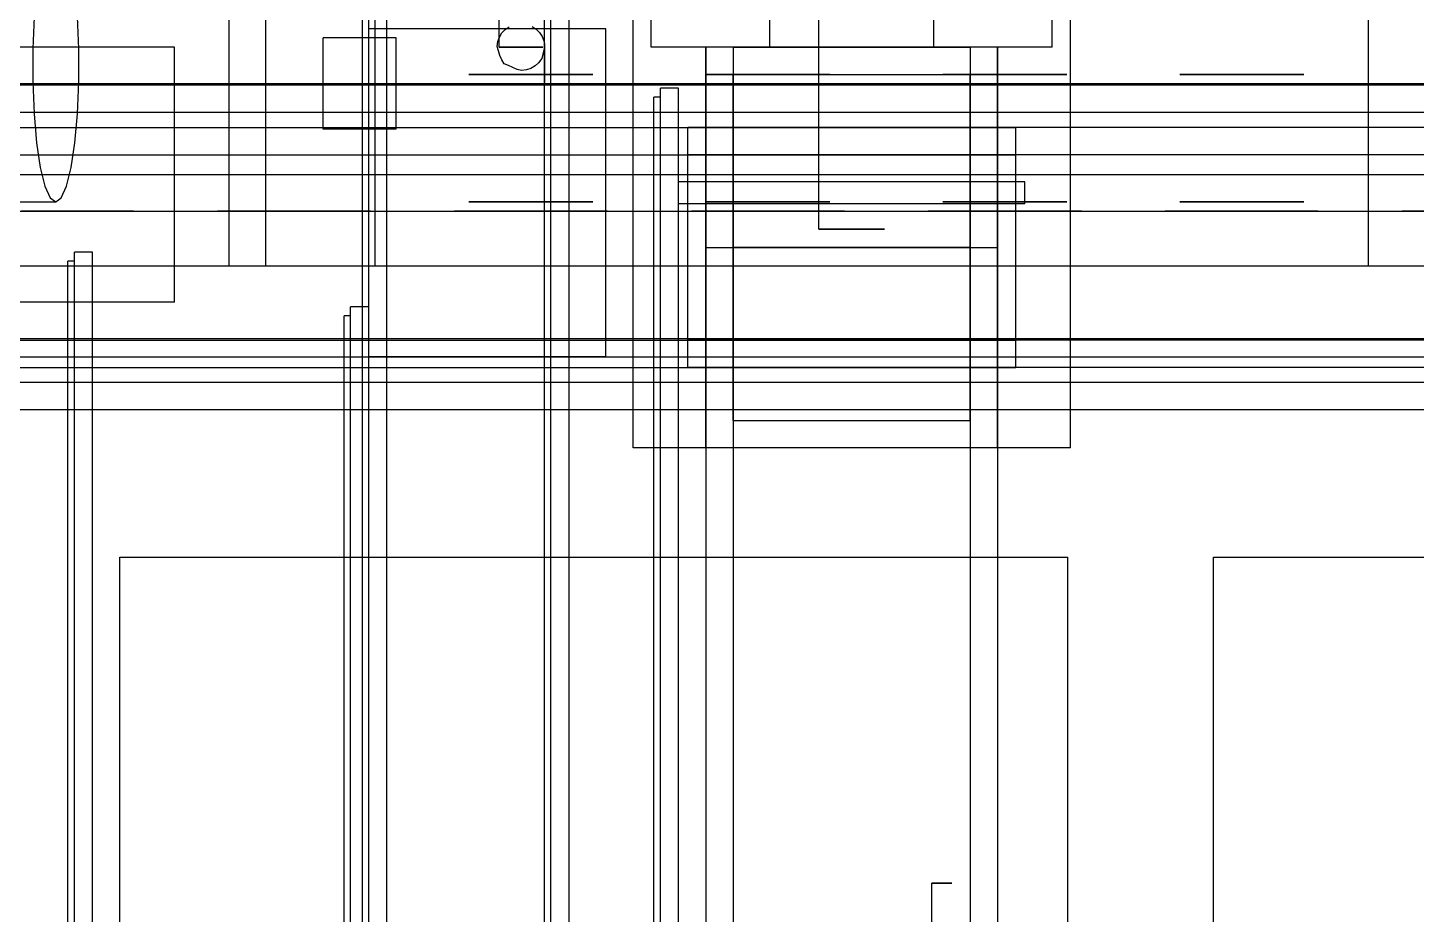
# Model space of a CAD drawing. Header units: millimetres. Extents: x -1355 to 669, y -1138 to 733.
# Drawn here: x -918.3 to -842.1, y 73.4 to 122.1 of the extents above; entities that cross this region are included whole.
import ezdxf

# ---------------------------------------------------------------- set-up
doc = ezdxf.new("R2010")
doc.units = ezdxf.units.MM
doc.layers.add('HIDDEN', color=8, linetype='Continuous')

msp = doc.modelspace()

# ---------------------------------------------------------------- linework, layer by layer
at = {"layer": 'HIDDEN'}
for points in [[(-899.548, 6.91), (-899.548, 200.75)], [(-899.548, 6.91), (-899.548, 200.75)], [(-898.548, 6.91), (-898.548, 200.75)], [(-898.548, 6.91), (-898.548, 200.75)], [(-899.898, 7.41), (-899.898, 200.25)], [(-899.898, 7.41), (-899.898, 200.25)], [(-899.898, 7.41), (-899.898, 200.25)], [(-899.898, 7.41), (-899.898, 200.25)], [(-899.898, 7.41), (-899.898, 200.25)], [(-899.898, 7.41), (-899.898, 200.25)], [(-899.548, 7.41), (-899.548, 200.25)], [(-899.548, 7.41), (-899.548, 200.25)], [(-899.548, 7.41), (-899.548, 200.25)], [(-899.548, 7.41), (-899.548, 200.25)], [(-899.548, 7.41), (-899.548, 200.25)], [(-899.548, 7.41), (-899.548, 200.25)], [(-905.198, 109), (-905.198, 173)], [(-905.198, 109), (-905.198, 173)], [(-905.198, 109), (-905.198, 173)], [(-905.198, 109), (-905.198, 173)], [(-899.198, 109), (-899.198, 173)], [(-899.198, 109), (-899.198, 173)], [(-899.198, 109), (-899.198, 173)], [(-899.198, 109), (-899.198, 173)], [(-844.698, 109), (-844.698, 161)], [(-844.698, 109), (-844.698, 161)], [(-844.698, 109), (-844.698, 161)], [(-844.698, 109), (-844.698, 161)], [(-884.048, 121), (-884.048, 147)], [(-884.048, 121), (-884.048, 147)], [(-862.048, 121), (-862.048, 147)], [(-862.048, 121), (-862.048, 147)], [(-892.398, 121), (-892.398, 135)], [(-877.548, 121), (-877.548, 130)], [(-877.548, 121), (-877.548, 130)], [(-868.548, 121), (-868.548, 130)], [(-868.548, 121), (-868.548, 130)], [(-907.198, 109), (-907.198, 129)], [(-907.198, 109), (-907.198, 129)], [(-889.548, 6.25), (-889.548, 128.75)], [(-889.548, 6.25), (-889.548, 128.75)], [(-888.548, 6.25), (-888.548, 128.75)], [(-888.548, 6.25), (-888.548, 128.75)], [(-889.898, 6.75), (-889.898, 128.25)], [(-889.898, 6.75), (-889.898, 128.25)], [(-889.898, 6.75), (-889.898, 128.25)], [(-889.898, 6.75), (-889.898, 128.25)], [(-889.898, 6.75), (-889.898, 128.25)], [(-889.898, 6.75), (-889.898, 128.25)], [(-889.548, 6.75), (-889.548, 128.25)], [(-889.548, 6.75), (-889.548, 128.25)], [(-889.548, 6.75), (-889.548, 128.25)], [(-889.548, 6.75), (-889.548, 128.25)], [(-889.548, 6.75), (-889.548, 128.25)], [(-889.548, 6.75), (-889.548, 128.25)], [(-885.048, 99), (-885.048, 127)], [(-885.048, 99), (-885.048, 127)], [(-874.848, 111), (-874.848, 127)], [(-861.048, 99), (-861.048, 127)], [(-861.048, 99), (-861.048, 127)], [(-917.912, 122.66), (-917.986, 120.904)], [(-915.455, 120.904), (-915.528, 122.66)], [(-889.898, 121.878), (-889.898, 123.337)], [(-886.548, 122), (-899.548, 122)], [(-899.548, 104), (-899.548, 122)], [(-886.548, 122), (-899.548, 122)], [(-899.548, 104), (-899.548, 122)], [(-892.241, 121.772), (-892.063, 121.965)], [(-892.063, 121.965), (-891.849, 122.119)], [(-890.58, 122.136), (-890.361, 121.988)], [(-890.361, 121.988), (-890.177, 121.799)], [(-886.548, 104), (-886.548, 122)], [(-886.548, 104), (-886.548, 122)], [(-898.048, 121.5), (-902.048, 121.5)], [(-902.048, 116.5), (-902.048, 121.5)], [(-898.048, 121.5), (-902.048, 121.5)], [(-902.048, 116.5), (-902.048, 121.5)], [(-898.048, 116.5), (-898.048, 121.5)], [(-898.048, 116.5), (-898.048, 121.5)], [(-892.498, 121.038), (-892.463, 121.298)], [(-892.463, 121.298), (-892.377, 121.546)], [(-892.377, 121.546), (-892.241, 121.772)], [(-890.177, 121.799), (-890.035, 121.577)], [(-890.035, 121.577), (-889.942, 121.333)], [(-889.942, 121.333), (-889.909, 121.167)], [(-889.909, 121.167), (-889.898, 121)], [(-889.898, 120.706), (-889.898, 121.878)], [(-910.198, 121), (-920.198, 121)], [(-910.198, 121), (-920.198, 121)], [(-917.986, 120.904), (-917.986, 119.096)], [(-915.455, 119.096), (-915.455, 120.904)], [(-910.198, 107), (-910.198, 121)], [(-910.198, 107), (-910.198, 121)], [(-892.431, 120.799), (-892.498, 121.038)], [(-892.351, 120.543), (-892.431, 120.799)], [(-892.364, 121), (-892.398, 121)], [(-892.398, 121), (-892.364, 121)], [(-892.261, 121), (-892.364, 121)], [(-892.364, 121), (-892.261, 121)], [(-892.253, 120.303), (-892.351, 120.543)], [(-892.097, 121), (-892.261, 121)], [(-892.261, 121), (-892.097, 121)], [(-891.88, 121), (-892.097, 121)], [(-892.097, 121), (-891.88, 121)], [(-891.624, 121), (-891.88, 121)], [(-891.88, 121), (-891.624, 121)], [(-891.343, 121), (-891.624, 121)], [(-891.624, 121), (-891.343, 121)], [(-891.054, 121), (-891.343, 121)], [(-891.343, 121), (-891.054, 121)], [(-890.773, 121), (-891.054, 121)], [(-891.054, 121), (-890.773, 121)], [(-890.517, 121), (-890.773, 121)], [(-890.773, 121), (-890.517, 121)], [(-890.3, 121), (-890.517, 121)], [(-890.517, 121), (-890.3, 121)], [(-890.136, 121), (-890.3, 121)], [(-890.3, 121), (-890.136, 121)], [(-890.057, 120.381), (-890.226, 120.143)], [(-890.033, 121), (-890.136, 121)], [(-890.136, 121), (-890.033, 121)], [(-889.975, 120.69), (-890.057, 120.381)], [(-889.998, 121), (-890.033, 121)], [(-890.033, 121), (-889.998, 121)], [(-889.898, 121), (-889.975, 120.69)], [(-889.898, 121), (-889.898, 119.169)], [(-889.898, 119.972), (-889.898, 120.706)], [(-862.048, 121), (-884.048, 121)], [(-862.048, 121), (-884.048, 121)], [(-881.048, 99), (-881.048, 121)], [(-865.048, 121), (-881.048, 121)], [(-881.048, 99), (-881.048, 121)], [(-865.048, 121), (-881.048, 121)], [(-881.048, 99), (-881.048, 121)], [(-865.048, 121), (-881.048, 121)], [(-881.048, 99), (-881.048, 121)], [(-865.048, 121), (-881.048, 121)], [(-881.048, 121), (-881.048, 38.8)], [(-865.048, 121), (-881.048, 121)], [(-881.048, 121), (-881.048, 38.8)], [(-865.048, 121), (-881.048, 121)], [(-879.548, 121), (-879.548, 38.8)], [(-879.548, 121), (-879.548, 38.8)], [(-879.548, 121), (-866.548, 121)], [(-879.548, 121), (-866.548, 121)], [(-868.548, 121), (-877.548, 121)], [(-868.548, 121), (-877.548, 121)], [(-866.548, 121), (-866.548, 38.8)], [(-866.548, 121), (-866.548, 38.8)], [(-865.048, 99), (-865.048, 121)], [(-865.048, 99), (-865.048, 121)], [(-865.048, 99), (-865.048, 121)], [(-865.048, 99), (-865.048, 121)], [(-865.048, 121), (-865.048, 38.8)], [(-865.048, 121), (-865.048, 38.8)], [(-892.118, 120.087), (-892.253, 120.303)], [(-891.884, 119.993), (-892.118, 120.087)], [(-891.643, 119.885), (-891.884, 119.993)], [(-891.399, 119.767), (-891.643, 119.885)], [(-891.158, 119.717), (-891.399, 119.767)], [(-890.898, 119.743), (-891.158, 119.717)], [(-890.648, 119.829), (-890.898, 119.743)], [(-890.421, 119.964), (-890.648, 119.829)], [(-890.226, 120.143), (-890.421, 119.964)], [(-889.898, 119.426), (-889.898, 119.972)], [(-803.198, 118.912), (-961.198, 118.912)], [(-803.198, 118.912), (-961.198, 118.912)], [(-947.198, 119), (-815.198, 119)], [(-947.198, 119), (-815.198, 119)], [(-947.198, 119), (-815.198, 119)], [(-947.198, 119), (-815.198, 119)], [(-917.986, 119.096), (-917.912, 117.34)], [(-915.528, 117.34), (-915.455, 119.096)], [(-894.048, 119.5), (-894.024, 119.5)], [(-894.024, 119.5), (-894.048, 119.5)], [(-894.024, 119.5), (-893.827, 119.5)], [(-893.827, 119.5), (-894.024, 119.5)], [(-893.827, 119.5), (-893.447, 119.5)], [(-893.447, 119.5), (-893.827, 119.5)], [(-893.447, 119.5), (-892.903, 119.5)], [(-892.903, 119.5), (-893.447, 119.5)], [(-892.903, 119.5), (-892.228, 119.5)], [(-892.228, 119.5), (-892.903, 119.5)], [(-892.228, 119.5), (-891.462, 119.5)], [(-891.462, 119.5), (-892.228, 119.5)], [(-891.462, 119.5), (-890.648, 119.5)], [(-890.648, 119.5), (-891.462, 119.5)], [(-889.835, 119.5), (-890.648, 119.5)], [(-890.648, 119.5), (-889.835, 119.5)], [(-889.898, 119.056), (-889.898, 119.426)], [(-889.898, 119.169), (-889.898, 119.056)], [(-889.068, 119.5), (-889.835, 119.5)], [(-889.835, 119.5), (-889.068, 119.5)], [(-888.394, 119.5), (-889.068, 119.5)], [(-889.068, 119.5), (-888.394, 119.5)], [(-887.85, 119.5), (-888.394, 119.5)], [(-888.394, 119.5), (-887.85, 119.5)], [(-887.469, 119.5), (-887.85, 119.5)], [(-887.85, 119.5), (-887.469, 119.5)], [(-887.273, 119.5), (-887.469, 119.5)], [(-887.469, 119.5), (-887.273, 119.5)], [(-887.248, 119.5), (-887.273, 119.5)], [(-887.273, 119.5), (-887.248, 119.5)], [(-881.048, 119.5), (-881.024, 119.5)], [(-881.024, 119.5), (-881.048, 119.5)], [(-881.024, 119.5), (-880.827, 119.5)], [(-880.827, 119.5), (-881.024, 119.5)], [(-880.827, 119.5), (-880.447, 119.5)], [(-880.447, 119.5), (-880.827, 119.5)], [(-880.447, 119.5), (-879.903, 119.5)], [(-879.903, 119.5), (-880.447, 119.5)], [(-879.903, 119.5), (-879.228, 119.5)], [(-879.228, 119.5), (-879.903, 119.5)], [(-879.548, 119.5), (-866.548, 119.5)], [(-879.548, 100.5), (-879.548, 119.5)], [(-879.548, 119.5), (-866.548, 119.5)], [(-879.548, 100.5), (-879.548, 119.5)], [(-879.548, 119.5), (-866.548, 119.5)], [(-879.548, 100.5), (-879.548, 119.5)], [(-879.548, 119.5), (-866.548, 119.5)], [(-879.548, 100.5), (-879.548, 119.5)], [(-879.228, 119.5), (-878.462, 119.5)], [(-878.462, 119.5), (-879.228, 119.5)], [(-878.462, 119.5), (-877.648, 119.5)], [(-877.648, 119.5), (-878.462, 119.5)], [(-876.835, 119.5), (-877.648, 119.5)], [(-877.648, 119.5), (-876.835, 119.5)], [(-876.068, 119.5), (-876.835, 119.5)], [(-876.835, 119.5), (-876.068, 119.5)], [(-875.394, 119.5), (-876.068, 119.5)], [(-876.068, 119.5), (-875.394, 119.5)], [(-874.85, 119.5), (-875.394, 119.5)], [(-875.394, 119.5), (-874.85, 119.5)], [(-874.469, 119.5), (-874.85, 119.5)], [(-874.85, 119.5), (-874.469, 119.5)], [(-874.273, 119.5), (-874.469, 119.5)], [(-874.469, 119.5), (-874.273, 119.5)], [(-874.248, 119.5), (-874.273, 119.5)], [(-874.273, 119.5), (-874.248, 119.5)], [(-868.048, 119.5), (-868.024, 119.5)], [(-868.024, 119.5), (-868.048, 119.5)], [(-868.024, 119.5), (-867.827, 119.5)], [(-867.827, 119.5), (-868.024, 119.5)], [(-867.827, 119.5), (-867.447, 119.5)], [(-867.447, 119.5), (-867.827, 119.5)], [(-867.447, 119.5), (-866.903, 119.5)], [(-866.903, 119.5), (-867.447, 119.5)], [(-866.903, 119.5), (-866.228, 119.5)], [(-866.228, 119.5), (-866.903, 119.5)], [(-866.548, 100.5), (-866.548, 119.5)], [(-866.548, 100.5), (-866.548, 119.5)], [(-866.548, 100.5), (-866.548, 119.5)], [(-866.548, 100.5), (-866.548, 119.5)], [(-866.228, 119.5), (-865.462, 119.5)], [(-865.462, 119.5), (-866.228, 119.5)], [(-865.462, 119.5), (-864.648, 119.5)], [(-864.648, 119.5), (-865.462, 119.5)], [(-863.835, 119.5), (-864.648, 119.5)], [(-864.648, 119.5), (-863.835, 119.5)], [(-863.068, 119.5), (-863.835, 119.5)], [(-863.835, 119.5), (-863.068, 119.5)], [(-862.394, 119.5), (-863.068, 119.5)], [(-863.068, 119.5), (-862.394, 119.5)], [(-861.85, 119.5), (-862.394, 119.5)], [(-862.394, 119.5), (-861.85, 119.5)], [(-861.469, 119.5), (-861.85, 119.5)], [(-861.85, 119.5), (-861.469, 119.5)], [(-861.273, 119.5), (-861.469, 119.5)], [(-861.469, 119.5), (-861.273, 119.5)], [(-861.248, 119.5), (-861.273, 119.5)], [(-861.273, 119.5), (-861.248, 119.5)], [(-855.048, 119.5), (-855.024, 119.5)], [(-855.024, 119.5), (-855.048, 119.5)], [(-855.024, 119.5), (-854.827, 119.5)], [(-854.827, 119.5), (-855.024, 119.5)], [(-854.827, 119.5), (-854.447, 119.5)], [(-854.447, 119.5), (-854.827, 119.5)], [(-854.447, 119.5), (-853.903, 119.5)], [(-853.903, 119.5), (-854.447, 119.5)], [(-853.903, 119.5), (-853.228, 119.5)], [(-853.228, 119.5), (-853.903, 119.5)], [(-853.228, 119.5), (-852.462, 119.5)], [(-852.462, 119.5), (-853.228, 119.5)], [(-852.462, 119.5), (-851.648, 119.5)], [(-851.648, 119.5), (-852.462, 119.5)], [(-850.835, 119.5), (-851.648, 119.5)], [(-851.648, 119.5), (-850.835, 119.5)], [(-850.068, 119.5), (-850.835, 119.5)], [(-850.835, 119.5), (-850.068, 119.5)], [(-849.394, 119.5), (-850.068, 119.5)], [(-850.068, 119.5), (-849.394, 119.5)], [(-848.85, 119.5), (-849.394, 119.5)], [(-849.394, 119.5), (-848.85, 119.5)], [(-848.469, 119.5), (-848.85, 119.5)], [(-848.85, 119.5), (-848.469, 119.5)], [(-848.273, 119.5), (-848.469, 119.5)], [(-848.469, 119.5), (-848.273, 119.5)], [(-848.248, 119.5), (-848.273, 119.5)], [(-848.273, 119.5), (-848.248, 119.5)], [(-883.548, 118.25), (-883.898, 118.25)], [(-883.898, 6.53), (-883.898, 118.25)], [(-883.548, 118.25), (-883.898, 118.25)], [(-883.898, 6.53), (-883.898, 118.25)], [(-883.548, 118.25), (-883.898, 118.25)], [(-883.898, 6.53), (-883.898, 118.25)], [(-883.548, 118.25), (-883.898, 118.25)], [(-883.898, 6.53), (-883.898, 118.25)], [(-883.548, 118.25), (-883.898, 118.25)], [(-883.898, 6.53), (-883.898, 118.25)], [(-883.548, 118.25), (-883.898, 118.25)], [(-883.898, 6.53), (-883.898, 118.25)], [(-882.548, 118.75), (-883.548, 118.75)], [(-883.548, 6.03), (-883.548, 118.75)], [(-882.548, 118.75), (-883.548, 118.75)], [(-883.548, 6.03), (-883.548, 118.75)], [(-883.548, 6.53), (-883.548, 118.25)], [(-883.548, 6.53), (-883.548, 118.25)], [(-883.548, 6.53), (-883.548, 118.25)], [(-883.548, 6.53), (-883.548, 118.25)], [(-883.548, 6.53), (-883.548, 118.25)], [(-883.548, 6.53), (-883.548, 118.25)], [(-882.548, 6.03), (-882.548, 118.75)], [(-882.548, 6.03), (-882.548, 118.75)], [(-803.198, 117.412), (-961.198, 117.412)], [(-803.198, 117.412), (-961.198, 117.412)], [(-917.912, 117.34), (-917.769, 115.74)], [(-915.671, 115.74), (-915.528, 117.34)], [(-966.548, 116.588), (-864.048, 116.588)], [(-966.548, 116.588), (-864.048, 116.588)], [(-787.848, 116.588), (-882.048, 116.588)], [(-882.048, 103.412), (-882.048, 116.588)], [(-787.848, 116.588), (-882.048, 116.588)], [(-882.048, 103.412), (-882.048, 116.588)], [(-864.048, 103.412), (-864.048, 116.588)], [(-864.048, 103.412), (-864.048, 116.588)], [(-898.048, 116.5), (-902.048, 116.5)], [(-898.048, 116.5), (-902.048, 116.5)], [(-966.548, 115.088), (-864.048, 115.088)], [(-966.548, 115.088), (-864.048, 115.088)], [(-917.769, 115.74), (-917.566, 114.386)], [(-915.875, 114.386), (-915.671, 115.74)], [(-787.848, 115.088), (-882.048, 115.088)], [(-787.848, 115.088), (-882.048, 115.088)], [(-882.048, 104.912), (-882.048, 115.088)], [(-882.048, 104.912), (-882.048, 115.088)], [(-864.048, 104.912), (-864.048, 115.088)], [(-864.048, 104.912), (-864.048, 115.088)], [(-917.566, 114.386), (-917.313, 113.359)], [(-916.128, 113.359), (-915.875, 114.386)], [(-947.198, 114), (-815.198, 114)], [(-947.198, 114), (-815.198, 114)], [(-947.198, 114), (-815.198, 114)], [(-947.198, 114), (-815.198, 114)], [(-863.548, 113.6), (-882.548, 113.6)], [(-882.548, 112.4), (-882.548, 113.6)], [(-863.548, 113.6), (-882.548, 113.6)], [(-882.548, 112.4), (-882.548, 113.6)], [(-863.548, 112.4), (-863.548, 113.6)], [(-863.548, 112.4), (-863.548, 113.6)], [(-917.313, 113.359), (-917.025, 112.718)], [(-916.415, 112.718), (-916.128, 113.359)], [(-947.198, 112), (-815.198, 112)], [(-947.198, 112), (-815.198, 112)], [(-919.677, 112.5), (-916.72, 112.5)], [(-918.6, 112), (-917.654, 112)], [(-917.654, 112), (-918.6, 112)], [(-917.654, 112), (-916.648, 112)], [(-916.648, 112), (-917.654, 112)], [(-917.025, 112.718), (-916.72, 112.5)], [(-916.72, 112.5), (-916.415, 112.718)], [(-915.643, 112), (-916.648, 112)], [(-916.648, 112), (-915.643, 112)], [(-914.697, 112), (-915.643, 112)], [(-915.643, 112), (-914.697, 112)], [(-913.863, 112), (-914.697, 112)], [(-914.697, 112), (-913.863, 112)], [(-913.192, 112), (-913.863, 112)], [(-913.863, 112), (-913.192, 112)], [(-912.721, 112), (-913.192, 112)], [(-913.192, 112), (-912.721, 112)], [(-912.479, 112), (-912.721, 112)], [(-912.721, 112), (-912.479, 112)], [(-912.448, 112), (-912.479, 112)], [(-912.479, 112), (-912.448, 112)], [(-907.848, 112), (-907.818, 112)], [(-907.818, 112), (-907.848, 112)], [(-907.818, 112), (-907.575, 112)], [(-907.575, 112), (-907.818, 112)], [(-907.575, 112), (-907.105, 112)], [(-907.105, 112), (-907.575, 112)], [(-907.105, 112), (-906.434, 112)], [(-906.434, 112), (-907.105, 112)], [(-906.434, 112), (-905.6, 112)], [(-905.6, 112), (-906.434, 112)], [(-905.6, 112), (-904.654, 112)], [(-904.654, 112), (-905.6, 112)], [(-904.654, 112), (-903.648, 112)], [(-903.648, 112), (-904.654, 112)], [(-902.643, 112), (-903.648, 112)], [(-903.648, 112), (-902.643, 112)], [(-901.697, 112), (-902.643, 112)], [(-902.643, 112), (-901.697, 112)], [(-900.863, 112), (-901.697, 112)], [(-901.697, 112), (-900.863, 112)], [(-900.192, 112), (-900.863, 112)], [(-900.863, 112), (-900.192, 112)], [(-899.721, 112), (-900.192, 112)], [(-900.192, 112), (-899.721, 112)], [(-899.479, 112), (-899.721, 112)], [(-899.721, 112), (-899.479, 112)], [(-899.448, 112), (-899.479, 112)], [(-899.479, 112), (-899.448, 112)], [(-894.848, 112), (-894.818, 112)], [(-894.818, 112), (-894.848, 112)], [(-894.818, 112), (-894.575, 112)], [(-894.575, 112), (-894.818, 112)], [(-894.575, 112), (-894.105, 112)], [(-894.105, 112), (-894.575, 112)], [(-894.105, 112), (-893.434, 112)], [(-893.434, 112), (-894.105, 112)], [(-894.048, 112.5), (-894.024, 112.5)], [(-894.024, 112.5), (-894.048, 112.5)], [(-894.024, 112.5), (-893.827, 112.5)], [(-893.827, 112.5), (-894.024, 112.5)], [(-893.827, 112.5), (-893.447, 112.5)], [(-893.447, 112.5), (-893.827, 112.5)], [(-893.447, 112.5), (-892.903, 112.5)], [(-892.903, 112.5), (-893.447, 112.5)], [(-893.434, 112), (-892.6, 112)], [(-892.6, 112), (-893.434, 112)], [(-892.903, 112.5), (-892.228, 112.5)], [(-892.228, 112.5), (-892.903, 112.5)], [(-892.6, 112), (-891.654, 112)], [(-891.654, 112), (-892.6, 112)], [(-892.228, 112.5), (-891.462, 112.5)], [(-891.462, 112.5), (-892.228, 112.5)], [(-891.654, 112), (-890.648, 112)], [(-890.648, 112), (-891.654, 112)], [(-891.462, 112.5), (-890.648, 112.5)], [(-890.648, 112.5), (-891.462, 112.5)], [(-889.835, 112.5), (-890.648, 112.5)], [(-890.648, 112.5), (-889.835, 112.5)], [(-889.643, 112), (-890.648, 112)], [(-890.648, 112), (-889.643, 112)], [(-889.068, 112.5), (-889.835, 112.5)], [(-889.835, 112.5), (-889.068, 112.5)], [(-888.697, 112), (-889.643, 112)], [(-889.643, 112), (-888.697, 112)], [(-888.394, 112.5), (-889.068, 112.5)], [(-889.068, 112.5), (-888.394, 112.5)], [(-887.863, 112), (-888.697, 112)], [(-888.697, 112), (-887.863, 112)], [(-887.85, 112.5), (-888.394, 112.5)], [(-888.394, 112.5), (-887.85, 112.5)], [(-887.192, 112), (-887.863, 112)], [(-887.863, 112), (-887.192, 112)], [(-887.469, 112.5), (-887.85, 112.5)], [(-887.85, 112.5), (-887.469, 112.5)], [(-887.273, 112.5), (-887.469, 112.5)], [(-887.469, 112.5), (-887.273, 112.5)], [(-887.248, 112.5), (-887.273, 112.5)], [(-887.273, 112.5), (-887.248, 112.5)], [(-886.721, 112), (-887.192, 112)], [(-887.192, 112), (-886.721, 112)], [(-886.479, 112), (-886.721, 112)], [(-886.721, 112), (-886.479, 112)], [(-886.448, 112), (-886.479, 112)], [(-886.479, 112), (-886.448, 112)], [(-863.548, 112.4), (-882.548, 112.4)], [(-863.548, 112.4), (-882.548, 112.4)], [(-881.848, 112), (-881.818, 112)], [(-881.818, 112), (-881.848, 112)], [(-881.818, 112), (-881.575, 112)], [(-881.575, 112), (-881.818, 112)], [(-881.575, 112), (-881.105, 112)], [(-881.105, 112), (-881.575, 112)], [(-881.105, 112), (-880.434, 112)], [(-880.434, 112), (-881.105, 112)], [(-881.048, 112.5), (-881.024, 112.5)], [(-881.024, 112.5), (-881.048, 112.5)], [(-881.024, 112.5), (-880.827, 112.5)], [(-880.827, 112.5), (-881.024, 112.5)], [(-880.827, 112.5), (-880.447, 112.5)], [(-880.447, 112.5), (-880.827, 112.5)], [(-880.447, 112.5), (-879.903, 112.5)], [(-879.903, 112.5), (-880.447, 112.5)], [(-880.434, 112), (-879.6, 112)], [(-879.6, 112), (-880.434, 112)], [(-879.903, 112.5), (-879.228, 112.5)], [(-879.228, 112.5), (-879.903, 112.5)], [(-879.6, 112), (-878.654, 112)], [(-878.654, 112), (-879.6, 112)], [(-879.228, 112.5), (-878.462, 112.5)], [(-878.462, 112.5), (-879.228, 112.5)], [(-878.654, 112), (-877.648, 112)], [(-877.648, 112), (-878.654, 112)], [(-878.462, 112.5), (-877.648, 112.5)], [(-877.648, 112.5), (-878.462, 112.5)], [(-876.835, 112.5), (-877.648, 112.5)], [(-877.648, 112.5), (-876.835, 112.5)], [(-876.643, 112), (-877.648, 112)], [(-877.648, 112), (-876.643, 112)], [(-876.068, 112.5), (-876.835, 112.5)], [(-876.835, 112.5), (-876.068, 112.5)], [(-875.697, 112), (-876.643, 112)], [(-876.643, 112), (-875.697, 112)], [(-875.394, 112.5), (-876.068, 112.5)], [(-876.068, 112.5), (-875.394, 112.5)], [(-874.863, 112), (-875.697, 112)], [(-875.697, 112), (-874.863, 112)], [(-874.85, 112.5), (-875.394, 112.5)], [(-875.394, 112.5), (-874.85, 112.5)], [(-874.192, 112), (-874.863, 112)], [(-874.863, 112), (-874.192, 112)], [(-874.469, 112.5), (-874.85, 112.5)], [(-874.85, 112.5), (-874.469, 112.5)], [(-874.273, 112.5), (-874.469, 112.5)], [(-874.469, 112.5), (-874.273, 112.5)], [(-874.248, 112.5), (-874.273, 112.5)], [(-874.273, 112.5), (-874.248, 112.5)], [(-873.721, 112), (-874.192, 112)], [(-874.192, 112), (-873.721, 112)], [(-873.479, 112), (-873.721, 112)], [(-873.721, 112), (-873.479, 112)], [(-873.448, 112), (-873.479, 112)], [(-873.479, 112), (-873.448, 112)], [(-868.848, 112), (-868.818, 112)], [(-868.818, 112), (-868.848, 112)], [(-868.818, 112), (-868.575, 112)], [(-868.575, 112), (-868.818, 112)], [(-868.575, 112), (-868.105, 112)], [(-868.105, 112), (-868.575, 112)], [(-868.105, 112), (-867.434, 112)], [(-867.434, 112), (-868.105, 112)], [(-868.048, 112.5), (-868.024, 112.5)], [(-868.024, 112.5), (-868.048, 112.5)], [(-868.024, 112.5), (-867.827, 112.5)], [(-867.827, 112.5), (-868.024, 112.5)], [(-867.827, 112.5), (-867.447, 112.5)], [(-867.447, 112.5), (-867.827, 112.5)], [(-867.447, 112.5), (-866.903, 112.5)], [(-866.903, 112.5), (-867.447, 112.5)], [(-867.434, 112), (-866.6, 112)], [(-866.6, 112), (-867.434, 112)], [(-866.903, 112.5), (-866.228, 112.5)], [(-866.228, 112.5), (-866.903, 112.5)], [(-866.6, 112), (-865.654, 112)], [(-865.654, 112), (-866.6, 112)], [(-866.228, 112.5), (-865.462, 112.5)], [(-865.462, 112.5), (-866.228, 112.5)], [(-865.654, 112), (-864.648, 112)], [(-864.648, 112), (-865.654, 112)], [(-865.462, 112.5), (-864.648, 112.5)], [(-864.648, 112.5), (-865.462, 112.5)], [(-863.835, 112.5), (-864.648, 112.5)], [(-864.648, 112.5), (-863.835, 112.5)], [(-863.643, 112), (-864.648, 112)], [(-864.648, 112), (-863.643, 112)], [(-863.068, 112.5), (-863.835, 112.5)], [(-863.835, 112.5), (-863.068, 112.5)], [(-862.697, 112), (-863.643, 112)], [(-863.643, 112), (-862.697, 112)], [(-862.394, 112.5), (-863.068, 112.5)], [(-863.068, 112.5), (-862.394, 112.5)], [(-861.863, 112), (-862.697, 112)], [(-862.697, 112), (-861.863, 112)], [(-861.85, 112.5), (-862.394, 112.5)], [(-862.394, 112.5), (-861.85, 112.5)], [(-861.192, 112), (-861.863, 112)], [(-861.863, 112), (-861.192, 112)], [(-861.469, 112.5), (-861.85, 112.5)], [(-861.85, 112.5), (-861.469, 112.5)], [(-861.273, 112.5), (-861.469, 112.5)], [(-861.469, 112.5), (-861.273, 112.5)], [(-861.248, 112.5), (-861.273, 112.5)], [(-861.273, 112.5), (-861.248, 112.5)], [(-860.721, 112), (-861.192, 112)], [(-861.192, 112), (-860.721, 112)], [(-860.479, 112), (-860.721, 112)], [(-860.721, 112), (-860.479, 112)], [(-860.448, 112), (-860.479, 112)], [(-860.479, 112), (-860.448, 112)], [(-855.848, 112), (-855.818, 112)], [(-855.818, 112), (-855.848, 112)], [(-855.818, 112), (-855.575, 112)], [(-855.575, 112), (-855.818, 112)], [(-855.575, 112), (-855.105, 112)], [(-855.105, 112), (-855.575, 112)], [(-855.105, 112), (-854.434, 112)], [(-854.434, 112), (-855.105, 112)], [(-855.048, 112.5), (-855.024, 112.5)], [(-855.024, 112.5), (-855.048, 112.5)], [(-855.024, 112.5), (-854.827, 112.5)], [(-854.827, 112.5), (-855.024, 112.5)], [(-854.827, 112.5), (-854.447, 112.5)], [(-854.447, 112.5), (-854.827, 112.5)], [(-854.447, 112.5), (-853.903, 112.5)], [(-853.903, 112.5), (-854.447, 112.5)], [(-854.434, 112), (-853.6, 112)], [(-853.6, 112), (-854.434, 112)], [(-853.903, 112.5), (-853.228, 112.5)], [(-853.228, 112.5), (-853.903, 112.5)], [(-853.6, 112), (-852.654, 112)], [(-852.654, 112), (-853.6, 112)], [(-853.228, 112.5), (-852.462, 112.5)], [(-852.462, 112.5), (-853.228, 112.5)], [(-852.654, 112), (-851.648, 112)], [(-851.648, 112), (-852.654, 112)], [(-852.462, 112.5), (-851.648, 112.5)], [(-851.648, 112.5), (-852.462, 112.5)], [(-850.835, 112.5), (-851.648, 112.5)], [(-851.648, 112.5), (-850.835, 112.5)], [(-850.643, 112), (-851.648, 112)], [(-851.648, 112), (-850.643, 112)], [(-850.068, 112.5), (-850.835, 112.5)], [(-850.835, 112.5), (-850.068, 112.5)], [(-849.697, 112), (-850.643, 112)], [(-850.643, 112), (-849.697, 112)], [(-849.394, 112.5), (-850.068, 112.5)], [(-850.068, 112.5), (-849.394, 112.5)], [(-848.863, 112), (-849.697, 112)], [(-849.697, 112), (-848.863, 112)], [(-848.85, 112.5), (-849.394, 112.5)], [(-849.394, 112.5), (-848.85, 112.5)], [(-848.192, 112), (-848.863, 112)], [(-848.863, 112), (-848.192, 112)], [(-848.469, 112.5), (-848.85, 112.5)], [(-848.85, 112.5), (-848.469, 112.5)], [(-848.273, 112.5), (-848.469, 112.5)], [(-848.469, 112.5), (-848.273, 112.5)], [(-848.248, 112.5), (-848.273, 112.5)], [(-848.273, 112.5), (-848.248, 112.5)], [(-847.721, 112), (-848.192, 112)], [(-848.192, 112), (-847.721, 112)], [(-847.479, 112), (-847.721, 112)], [(-847.721, 112), (-847.479, 112)], [(-847.448, 112), (-847.479, 112)], [(-847.479, 112), (-847.448, 112)], [(-842.848, 112), (-842.818, 112)], [(-842.818, 112), (-842.848, 112)], [(-842.818, 112), (-842.575, 112)], [(-842.575, 112), (-842.818, 112)], [(-842.575, 112), (-842.105, 112)], [(-842.105, 112), (-842.575, 112)], [(-842.105, 112), (-841.434, 112)], [(-841.434, 112), (-842.105, 112)], [(-874.796, 111), (-874.848, 111)], [(-874.848, 111), (-874.796, 111)], [(-874.642, 111), (-874.796, 111)], [(-874.796, 111), (-874.642, 111)], [(-874.396, 111), (-874.642, 111)], [(-874.642, 111), (-874.396, 111)], [(-874.071, 111), (-874.396, 111)], [(-874.396, 111), (-874.071, 111)], [(-873.687, 111), (-874.071, 111)], [(-874.071, 111), (-873.687, 111)], [(-873.265, 111), (-873.687, 111)], [(-873.687, 111), (-873.265, 111)], [(-872.831, 111), (-873.265, 111)], [(-873.265, 111), (-872.831, 111)], [(-872.41, 111), (-872.831, 111)], [(-872.831, 111), (-872.41, 111)], [(-872.026, 111), (-872.41, 111)], [(-872.41, 111), (-872.026, 111)], [(-871.701, 111), (-872.026, 111)], [(-872.026, 111), (-871.701, 111)], [(-871.455, 111), (-871.701, 111)], [(-871.701, 111), (-871.455, 111)], [(-871.301, 111), (-871.455, 111)], [(-871.455, 111), (-871.301, 111)], [(-871.248, 111), (-871.301, 111)], [(-871.301, 111), (-871.248, 111)], [(-914.698, 109.75), (-915.698, 109.75)], [(-915.698, 2.95), (-915.698, 109.75)], [(-914.698, 109.75), (-915.698, 109.75)], [(-915.698, 2.95), (-915.698, 109.75)], [(-914.698, 2.95), (-914.698, 109.75)], [(-914.698, 2.95), (-914.698, 109.75)], [(-881.048, 110), (-865.048, 110)], [(-881.048, 110), (-865.048, 110)], [(-881.048, 110), (-881.048, 38.8)], [(-881.048, 110), (-881.048, 38.8)], [(-879.548, 110), (-879.548, 38.8)], [(-879.548, 110), (-879.548, 38.8)], [(-866.548, 110), (-879.548, 110)], [(-866.548, 110), (-879.548, 110)], [(-866.548, 110), (-866.548, 38.8)], [(-866.548, 110), (-866.548, 38.8)], [(-865.048, 110), (-865.048, 38.8)], [(-865.048, 110), (-865.048, 38.8)], [(-1007.198, 109), (-767.198, 109)], [(-1007.198, 109), (-767.198, 109)], [(-1007.198, 109), (-767.198, 109)], [(-1007.198, 109), (-767.198, 109)], [(-1007.198, 109), (-767.198, 109)], [(-1007.198, 109), (-767.198, 109)], [(-947.198, 109), (-815.198, 109)], [(-947.198, 109), (-815.198, 109)], [(-929.198, 109), (-907.198, 109)], [(-929.198, 109), (-907.198, 109)], [(-915.698, 109.25), (-916.048, 109.25)], [(-916.048, 3.45), (-916.048, 109.25)], [(-915.698, 109.25), (-916.048, 109.25)], [(-916.048, 3.45), (-916.048, 109.25)], [(-915.698, 109.25), (-916.048, 109.25)], [(-916.048, 3.45), (-916.048, 109.25)], [(-915.698, 109.25), (-916.048, 109.25)], [(-916.048, 3.45), (-916.048, 109.25)], [(-915.698, 109.25), (-916.048, 109.25)], [(-916.048, 3.45), (-916.048, 109.25)], [(-915.698, 109.25), (-916.048, 109.25)], [(-916.048, 3.45), (-916.048, 109.25)], [(-915.698, 3.45), (-915.698, 109.25)], [(-915.698, 3.45), (-915.698, 109.25)], [(-915.698, 3.45), (-915.698, 109.25)], [(-915.698, 3.45), (-915.698, 109.25)], [(-915.698, 3.45), (-915.698, 109.25)], [(-915.698, 3.45), (-915.698, 109.25)], [(-905.198, 109), (-899.198, 109)], [(-905.198, 109), (-899.198, 109)], [(-905.198, 109), (-899.198, 109)], [(-905.198, 109), (-899.198, 109)], [(-844.698, 109), (-839.698, 109)], [(-844.698, 109), (-839.698, 109)], [(-844.698, 109), (-839.698, 109)], [(-844.698, 109), (-839.698, 109)], [(-910.198, 107), (-920.198, 107)], [(-910.198, 107), (-920.198, 107)], [(-899.548, 106.75), (-900.548, 106.75)], [(-900.548, 6.47), (-900.548, 106.75)], [(-899.548, 106.75), (-900.548, 106.75)], [(-900.548, 6.47), (-900.548, 106.75)], [(-899.548, 6.47), (-899.548, 106.75)], [(-899.548, 6.47), (-899.548, 106.75)], [(-900.548, 106.25), (-900.898, 106.25)], [(-900.898, 6.97), (-900.898, 106.25)], [(-900.548, 106.25), (-900.898, 106.25)], [(-900.898, 6.97), (-900.898, 106.25)], [(-900.548, 106.25), (-900.898, 106.25)], [(-900.898, 6.97), (-900.898, 106.25)], [(-900.548, 106.25), (-900.898, 106.25)], [(-900.898, 6.97), (-900.898, 106.25)], [(-900.548, 106.25), (-900.898, 106.25)], [(-900.898, 6.97), (-900.898, 106.25)], [(-900.548, 106.25), (-900.898, 106.25)], [(-900.898, 6.97), (-900.898, 106.25)], [(-900.548, 6.97), (-900.548, 106.25)], [(-900.548, 6.97), (-900.548, 106.25)], [(-900.548, 6.97), (-900.548, 106.25)], [(-900.548, 6.97), (-900.548, 106.25)], [(-900.548, 6.97), (-900.548, 106.25)], [(-900.548, 6.97), (-900.548, 106.25)], [(-1007.198, 105), (-767.198, 105)], [(-1007.198, 105), (-767.198, 105)], [(-966.548, 104.912), (-864.048, 104.912)], [(-966.548, 104.912), (-864.048, 104.912)], [(-787.848, 104.912), (-882.048, 104.912)], [(-787.848, 104.912), (-882.048, 104.912)], [(-1007.198, 104), (-767.198, 104)], [(-1007.198, 104), (-767.198, 104)], [(-886.548, 104), (-899.548, 104)], [(-886.548, 104), (-899.548, 104)], [(-966.548, 103.412), (-864.048, 103.412)], [(-966.548, 103.412), (-864.048, 103.412)], [(-787.848, 103.412), (-882.048, 103.412)], [(-787.848, 103.412), (-882.048, 103.412)], [(-803.198, 102.588), (-961.198, 102.588)], [(-803.198, 102.588), (-961.198, 102.588)], [(-803.198, 101.088), (-961.198, 101.088)], [(-803.198, 101.088), (-961.198, 101.088)], [(-879.548, 100.5), (-866.548, 100.5)], [(-879.548, 100.5), (-866.548, 100.5)], [(-879.548, 100.5), (-866.548, 100.5)], [(-879.548, 100.5), (-866.548, 100.5)], [(-861.048, 99), (-885.048, 99)], [(-861.048, 99), (-885.048, 99)], [(-865.048, 99), (-881.048, 99)], [(-865.048, 99), (-881.048, 99)], [(-865.048, 99), (-881.048, 99)], [(-865.048, 99), (-881.048, 99)], [(-913.198, 93), (-861.198, 93)], [(-913.198, 93), (-861.198, 93)], [(-913.198, 29), (-913.198, 93)], [(-913.198, 29), (-913.198, 93)], [(-861.198, 29), (-861.198, 93)], [(-861.198, 29), (-861.198, 93)], [(-853.198, 93), (-801.198, 93)], [(-853.198, 93), (-801.198, 93)], [(-853.198, 29), (-853.198, 93)], [(-853.198, 29), (-853.198, 93)], [(-868.648, 64.1), (-868.648, 75.1)], [(-868.632, 75.1), (-868.648, 75.1)], [(-868.648, 75.1), (-868.632, 75.1)], [(-868.585, 75.1), (-868.632, 75.1)], [(-868.632, 75.1), (-868.585, 75.1)], [(-868.51, 75.1), (-868.585, 75.1)], [(-868.585, 75.1), (-868.51, 75.1)], [(-868.411, 75.1), (-868.51, 75.1)], [(-868.51, 75.1), (-868.411, 75.1)], [(-868.293, 75.1), (-868.411, 75.1)], [(-868.411, 75.1), (-868.293, 75.1)], [(-868.165, 75.1), (-868.293, 75.1)], [(-868.293, 75.1), (-868.165, 75.1)], [(-868.032, 75.1), (-868.165, 75.1)], [(-868.165, 75.1), (-868.032, 75.1)], [(-867.903, 75.1), (-868.032, 75.1)], [(-868.032, 75.1), (-867.903, 75.1)], [(-867.786, 75.1), (-867.903, 75.1)], [(-867.903, 75.1), (-867.786, 75.1)], [(-867.687, 75.1), (-867.786, 75.1)], [(-867.786, 75.1), (-867.687, 75.1)], [(-867.611, 75.1), (-867.687, 75.1)], [(-867.687, 75.1), (-867.611, 75.1)], [(-867.564, 75.1), (-867.611, 75.1)], [(-867.611, 75.1), (-867.564, 75.1)], [(-867.548, 75.1), (-867.564, 75.1)], [(-867.564, 75.1), (-867.548, 75.1)]]:
    msp.add_lwpolyline(points, dxfattribs=at)

doc.saveas('drawing.dxf')
